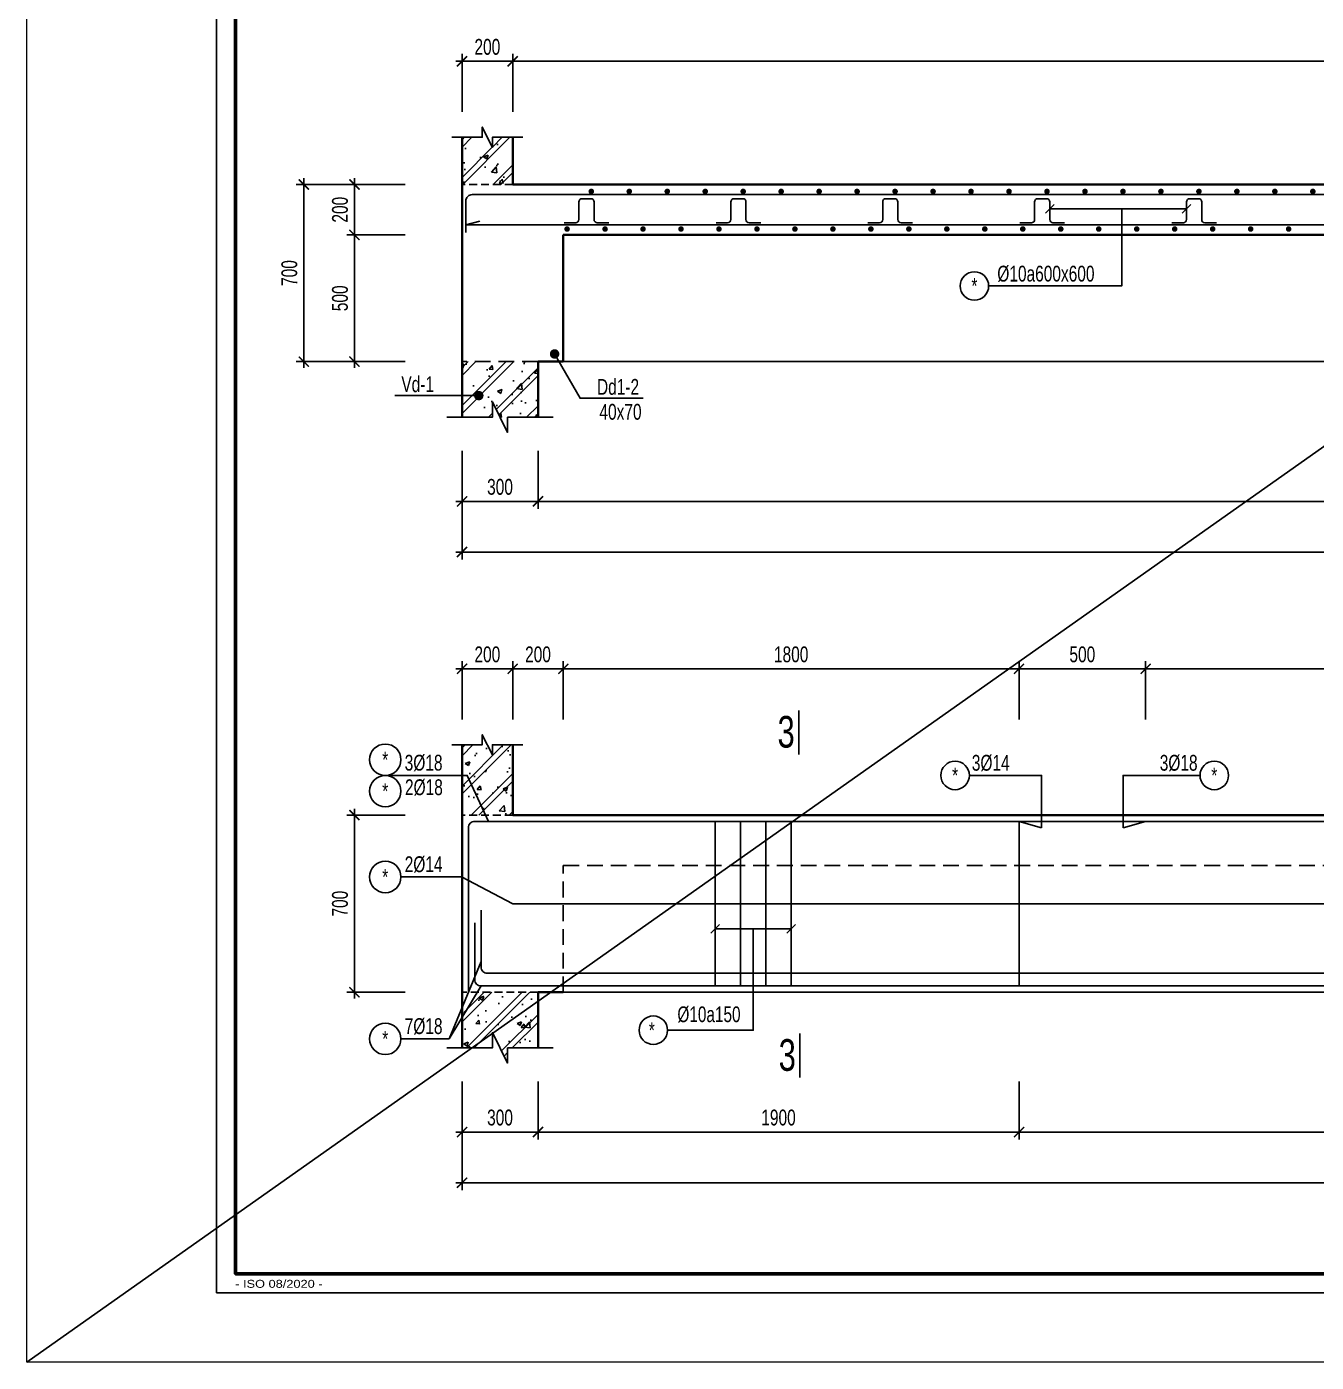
# Model space of a CAD drawing. Header units: millimetres. Extents: x 0 to 168200, y 0 to 59400.
# Drawn here: x 0 to 20374, y 0 to 21105 of the extents above; entities that cross this region are included whole.
import ezdxf
from ezdxf.enums import TextEntityAlignment as Align

# ---------------------------------------------------------------- set-up
doc = ezdxf.new("R2010")
doc.units = ezdxf.units.MM
doc.header["$LTSCALE"] = 500
doc.header["$MEASUREMENT"] = 0
doc.linetypes.add('HIDDEN', pattern=[0.375, 0.25, -0.125])
doc.layers.get('DEFPOINTS').update_dxf_attribs({"lineweight": 15})
for name, color, linetype in [('CDC -TEXT KHUNG', 7, 'Continuous'), ('CDC-KHUNGTEN', 9, 'Continuous'), ('CDC.02.DIM', 1, 'Continuous'), ('CDC.03.BORDER', 3, 'Continuous'), ('CDC.04.HIDDEN', 8, 'HIDDEN'), ('CDC.05.STEEL', 4, 'Continuous'), ('CDC.06.TEXT', 2, 'Continuous'), ('CDC.10.HATCH', 251, 'Continuous'), ('CDC.11.NOTE', 8, 'Continuous'), ('CDC.14.STEELNUM', 9, 'Continuous'), ('STEEL_NODE', 6, 'Continuous')]:
    doc.layers.add(name, color=color, linetype=linetype)
doc.layers.add('KCS_Plotter', color=11, linetype='Continuous', plot=False)
doc.styles.add('KCS_SMTEXT', font='arial.ttf', dxfattribs={"width": 0.7})
doc.styles.add('KT CDC', font='arial.ttf', dxfattribs={"width": 0.85})
doc.dimstyles.new('KCS_DIM100 SC4', dxfattribs={"dimscale": 100, "dimtxt": 2.5, "dimasz": 1.6, "dimexe": 1.2, "dimexo": 0, "dimgap": 1, "dimtad": 1, "dimdec": 0, "dimlfac": 0.25, "dimzin": 0, "dimdsep": 46, "dimtxsty": 'KCS_SMTEXT', "dimblk": 'ARCHTICK', "dimcen": 0, "dimdle": 1, "dimclrd": 256, "dimclre": 256, "dimclrt": 2, "dimadec": 0, "dimazin": 0, "dimtfac": 1, "dimtdec": 0, "dimtix": 1, "dimtmove": 2, "dimatfit": 3, "dimfxl": 1, "dimtolj": 1, "dimtzin": 0, "dimarcsym": 0})
pattern_1 = [(50, (-437766.36, 538626.2), (717.2602, -62.75213), [75, -825]), (355, (-437766.36, 538626.2), (-138.7513, 752.1921), [60, -660]), (100.4514, (-437706.6, 538620.95), (578.5094, 689.43954), [63.7402, -701.1421]), (46.1842, (-437766.4, 538826.2), (1067.241, -165.519), [112.5, -1237.5]), (96.6356, (-437677.4, 538812.4), (934.6627, 974.1179), [95.6103, -1051.713]), (351.1842, (-437766.4, 538826.2), (934.662, 974.1186), [90, -990]), (21, (-437666.36, 538776.2), (596.90705, -402.6189), [75, -825]), (326, (-437666.36, 538776.2), (243.3153, 725.15005), [60, -660]), (71.4514, (-437616.6, 538742.6), (840.2226, 322.5305), [63.7402, -701.1421]), (37.5, (-437766.36, 538626.18), (12.15986, 332.89385), [0, -652, 0, -670, 0, -662.5]), (7.5, (-437766.36, 538626.2), (263.06954, 394.41171), [0, -382, 0, -637, 0, -252.5]), (327.5, (-437989.36, 538626.18), (533.82244, -22.55487), [0, -250, 0, -780, 0, -1035]), (317.5, (-438089.36, 538626.2), (583.18617, 100.10498), [0, -325, 0, -518, 0, -735]), (45, (-437766.36, 538626.2), (-300.52038, 300.52038), []), (45, (-437766.36, 538748.7), (-300.52038, 300.52038), [])]

# ---------------------------------------------------------------- blocks, each defined once
blk = doc.blocks.new('_ArchTick')
at = {"color": 0, "linetype": 'ByBlock', "const_width": 0.15}
blk.add_lwpolyline([(-0.5, -0.5), (0.5, 0.5)], dxfattribs=at)
blk = doc.blocks.new('*D95')
at = {"layer": 'CDC.02.DIM', "lineweight": -2, "transparency": 16777216}
for p, q in [((6878, 14404), (6878, 13484)), ((8078, 14404), (8078, 13484)), ((6778, 13604), (8178, 13604))]:
    blk.add_line(p, q, dxfattribs=at)
at = {"layer": 'DEFPOINTS', "color": 0, "transparency": 16777216}
for p in [(6878, 14404), (8078, 14404), (8078, 13604)]:
    blk.add_point(p, dxfattribs=at)
at = {"layer": 'CDC.02.DIM', "lineweight": -2, "transparency": 16777216, "xscale": 160, "yscale": 160, "zscale": 160, "rotation": 180}
blk.add_blockref('_ArchTick', (6878, 13604), dxfattribs=at)
at = {"layer": 'CDC.02.DIM', "lineweight": -2, "transparency": 16777216, "xscale": 160, "yscale": 160, "zscale": 160}
blk.add_blockref('_ArchTick', (8078, 13604), dxfattribs=at)
at = {"layer": 'CDC.02.DIM', "color": 2, "transparency": 16777216, "insert": (7478, 13832), "char_height": 250, "attachment_point": 5, "style": 'KCS_SMTEXT'}
blk.add_mtext('\\A1;300', dxfattribs=at)
blk = doc.blocks.new('*D96')
at = {"layer": 'CDC.02.DIM', "lineweight": -2, "transparency": 16777216}
for p, q in [((8078, 14404), (8078, 13484)), ((36078, 14404), (36078, 13484)), ((7978, 13604), (36178, 13604))]:
    blk.add_line(p, q, dxfattribs=at)
at = {"layer": 'DEFPOINTS', "color": 0, "transparency": 16777216}
for p in [(8078, 14404), (36078, 14404), (36078, 13604)]:
    blk.add_point(p, dxfattribs=at)
at = {"layer": 'CDC.02.DIM', "lineweight": -2, "transparency": 16777216, "xscale": 160, "yscale": 160, "zscale": 160, "rotation": 180}
blk.add_blockref('_ArchTick', (8078, 13604), dxfattribs=at)
at = {"layer": 'CDC.02.DIM', "lineweight": -2, "transparency": 16777216, "xscale": 160, "yscale": 160, "zscale": 160}
blk.add_blockref('_ArchTick', (36078, 13604), dxfattribs=at)
at = {"layer": 'CDC.02.DIM', "color": 2, "transparency": 16777216, "insert": (22078, 13832), "char_height": 250, "attachment_point": 5, "style": 'KCS_SMTEXT'}
blk.add_mtext('\\A1;7000', dxfattribs=at)
blk = doc.blocks.new('*D99')
at = {"layer": 'CDC.02.DIM', "lineweight": -2, "transparency": 16777216}
for p, q in [((6878, 14404), (6878, 12684)), ((40078, 14404), (40078, 12684)), ((6778, 12804), (40178, 12804))]:
    blk.add_line(p, q, dxfattribs=at)
at = {"layer": 'DEFPOINTS', "color": 0, "transparency": 16777216}
for p in [(6878, 14404), (40078, 14404), (40078, 12804)]:
    blk.add_point(p, dxfattribs=at)
at = {"layer": 'CDC.02.DIM', "lineweight": -2, "transparency": 16777216, "xscale": 160, "yscale": 160, "zscale": 160, "rotation": 180}
blk.add_blockref('_ArchTick', (6878, 12804), dxfattribs=at)
at = {"layer": 'CDC.02.DIM', "lineweight": -2, "transparency": 16777216, "xscale": 160, "yscale": 160, "zscale": 160}
blk.add_blockref('_ArchTick', (40078, 12804), dxfattribs=at)
at = {"layer": 'CDC.02.DIM', "color": 2, "transparency": 16777216, "insert": (23478, 13032), "char_height": 250, "attachment_point": 5, "style": 'KCS_SMTEXT'}
blk.add_mtext('\\A1;8300', dxfattribs=at)
blk = doc.blocks.new('*D100')
at = {"layer": 'CDC.02.DIM', "lineweight": -2, "transparency": 16777216}
for p, q in [((5978, 18612), (5058, 18612)), ((5178, 18712), (5178, 17714)), ((5978, 17814), (5058, 17814))]:
    blk.add_line(p, q, dxfattribs=at)
at = {"layer": 'DEFPOINTS', "color": 0, "transparency": 16777216}
for p in [(5978, 18612), (5178, 17814), (5978, 17814)]:
    blk.add_point(p, dxfattribs=at)
at = {"layer": 'CDC.02.DIM', "lineweight": -2, "transparency": 16777216, "xscale": 160, "yscale": 160, "zscale": 160}
for p, rotation in [((5178, 18612), 90), ((5178, 17814), 270)]:
    blk.add_blockref('_ArchTick', p, dxfattribs=dict(at, rotation=rotation))
at = {"layer": 'CDC.02.DIM', "color": 2, "transparency": 16777216, "insert": (4950, 18213), "char_height": 250, "attachment_point": 5, "rotation": 90, "style": 'KCS_SMTEXT'}
blk.add_mtext('\\A1;200', dxfattribs=at)
blk = doc.blocks.new('*D101')
at = {"layer": 'CDC.02.DIM', "lineweight": -2, "transparency": 16777216}
for p, q in [((5178, 8747), (5178, 5747)), ((5978, 8647), (5058, 8647)), ((5978, 5847), (5058, 5847))]:
    blk.add_line(p, q, dxfattribs=at)
at = {"layer": 'DEFPOINTS', "color": 0, "transparency": 16777216}
for p in [(5978, 8647), (5178, 5847), (5978, 5847)]:
    blk.add_point(p, dxfattribs=at)
at = {"layer": 'CDC.02.DIM', "lineweight": -2, "transparency": 16777216, "xscale": 160, "yscale": 160, "zscale": 160}
for p, rotation in [((5178, 8647), 90), ((5178, 5847), 270)]:
    blk.add_blockref('_ArchTick', p, dxfattribs=dict(at, rotation=rotation))
at = {"layer": 'CDC.02.DIM', "color": 2, "transparency": 16777216, "insert": (4950, 7247), "char_height": 250, "attachment_point": 5, "rotation": 90, "style": 'KCS_SMTEXT'}
blk.add_mtext('\\A1;700', dxfattribs=at)
blk = doc.blocks.new('*D102')
at = {"layer": 'CDC.02.DIM', "lineweight": -2, "transparency": 16777216}
for p, q in [((6878, 4438), (6878, 3518)), ((8078, 4438), (8078, 3518)), ((6778, 3638), (8178, 3638))]:
    blk.add_line(p, q, dxfattribs=at)
at = {"layer": 'DEFPOINTS', "color": 0, "transparency": 16777216}
for p in [(6878, 4438), (8078, 4438), (8078, 3638)]:
    blk.add_point(p, dxfattribs=at)
at = {"layer": 'CDC.02.DIM', "lineweight": -2, "transparency": 16777216, "xscale": 160, "yscale": 160, "zscale": 160, "rotation": 180}
blk.add_blockref('_ArchTick', (6878, 3638), dxfattribs=at)
at = {"layer": 'CDC.02.DIM', "lineweight": -2, "transparency": 16777216, "xscale": 160, "yscale": 160, "zscale": 160}
blk.add_blockref('_ArchTick', (8078, 3638), dxfattribs=at)
at = {"layer": 'CDC.02.DIM', "color": 2, "transparency": 16777216, "insert": (7478, 3866), "char_height": 250, "attachment_point": 5, "style": 'KCS_SMTEXT'}
blk.add_mtext('\\A1;300', dxfattribs=at)
blk = doc.blocks.new('*D103')
at = {"layer": 'CDC.02.DIM', "lineweight": -2, "transparency": 16777216}
for p, q in [((8078, 4438), (8078, 3518)), ((15678, 4438), (15678, 3518)), ((7978, 3638), (15778, 3638))]:
    blk.add_line(p, q, dxfattribs=at)
at = {"layer": 'DEFPOINTS', "color": 0, "transparency": 16777216}
for p in [(8078, 4438), (15678, 4438), (15678, 3638)]:
    blk.add_point(p, dxfattribs=at)
at = {"layer": 'CDC.02.DIM', "lineweight": -2, "transparency": 16777216, "xscale": 160, "yscale": 160, "zscale": 160, "rotation": 180}
blk.add_blockref('_ArchTick', (8078, 3638), dxfattribs=at)
at = {"layer": 'CDC.02.DIM', "lineweight": -2, "transparency": 16777216, "xscale": 160, "yscale": 160, "zscale": 160}
blk.add_blockref('_ArchTick', (15678, 3638), dxfattribs=at)
at = {"layer": 'CDC.02.DIM', "color": 2, "transparency": 16777216, "insert": (11878, 3866), "char_height": 250, "attachment_point": 5, "style": 'KCS_SMTEXT'}
blk.add_mtext('\\A1;1900', dxfattribs=at)
blk = doc.blocks.new('*D105')
at = {"layer": 'CDC.02.DIM', "lineweight": -2, "transparency": 16777216}
for p, q in [((6878, 4438), (6878, 2718)), ((40078, 4438), (40078, 2718)), ((6778, 2838), (40178, 2838))]:
    blk.add_line(p, q, dxfattribs=at)
at = {"layer": 'DEFPOINTS', "color": 0, "transparency": 16777216}
for p in [(6878, 4438), (40078, 4438), (40078, 2838)]:
    blk.add_point(p, dxfattribs=at)
at = {"layer": 'CDC.02.DIM', "lineweight": -2, "transparency": 16777216, "xscale": 160, "yscale": 160, "zscale": 160, "rotation": 180}
blk.add_blockref('_ArchTick', (6878, 2838), dxfattribs=at)
at = {"layer": 'CDC.02.DIM', "lineweight": -2, "transparency": 16777216, "xscale": 160, "yscale": 160, "zscale": 160}
blk.add_blockref('_ArchTick', (40078, 2838), dxfattribs=at)
at = {"layer": 'CDC.02.DIM', "color": 2, "transparency": 16777216, "insert": (23478, 3066), "char_height": 250, "attachment_point": 5, "style": 'KCS_SMTEXT'}
blk.add_mtext('\\A1;8300', dxfattribs=at)
blk = doc.blocks.new('*D106')
at = {"layer": 'CDC.02.DIM', "lineweight": -2, "transparency": 16777216}
for p, q in [((6778, 20558), (7778, 20558)), ((6878, 19758), (6878, 20678)), ((7678, 19758), (7678, 20678))]:
    blk.add_line(p, q, dxfattribs=at)
at = {"layer": 'DEFPOINTS', "color": 0, "transparency": 16777216}
for p in [(7678, 20558), (6878, 19758), (7678, 19758)]:
    blk.add_point(p, dxfattribs=at)
at = {"layer": 'CDC.02.DIM', "lineweight": -2, "transparency": 16777216, "xscale": 160, "yscale": 160, "zscale": 160, "rotation": 180}
blk.add_blockref('_ArchTick', (6878, 20558), dxfattribs=at)
at = {"layer": 'CDC.02.DIM', "lineweight": -2, "transparency": 16777216, "xscale": 160, "yscale": 160, "zscale": 160}
blk.add_blockref('_ArchTick', (7678, 20558), dxfattribs=at)
at = {"layer": 'CDC.02.DIM', "color": 2, "transparency": 16777216, "insert": (7278, 20785), "char_height": 250, "attachment_point": 5, "style": 'KCS_SMTEXT'}
blk.add_mtext('\\A1;200', dxfattribs=at)
blk = doc.blocks.new('*D107')
at = {"layer": 'CDC.02.DIM', "lineweight": -2, "transparency": 16777216}
for p, q in [((7578, 20558), (37778, 20558)), ((7678, 19758), (7678, 20678)), ((37678, 19758), (37678, 20678))]:
    blk.add_line(p, q, dxfattribs=at)
at = {"layer": 'DEFPOINTS', "color": 0, "transparency": 16777216}
for p in [(37678, 20558), (7678, 19758), (37678, 19758)]:
    blk.add_point(p, dxfattribs=at)
at = {"layer": 'CDC.02.DIM', "lineweight": -2, "transparency": 16777216, "xscale": 160, "yscale": 160, "zscale": 160, "rotation": 180}
blk.add_blockref('_ArchTick', (7678, 20558), dxfattribs=at)
at = {"layer": 'CDC.02.DIM', "lineweight": -2, "transparency": 16777216, "xscale": 160, "yscale": 160, "zscale": 160}
blk.add_blockref('_ArchTick', (37678, 20558), dxfattribs=at)
at = {"layer": 'CDC.02.DIM', "color": 2, "transparency": 16777216, "insert": (22678, 20785), "char_height": 250, "attachment_point": 5, "style": 'KCS_SMTEXT'}
blk.add_mtext('\\A1;7500', dxfattribs=at)
blk = doc.blocks.new('*D108')
at = {"layer": 'CDC.02.DIM', "lineweight": -2, "transparency": 16777216}
for p, q in [((8478, 10158), (8478, 11078)), ((15678, 10158), (15678, 11078)), ((8378, 10958), (15778, 10958))]:
    blk.add_line(p, q, dxfattribs=at)
at = {"layer": 'DEFPOINTS', "color": 0, "transparency": 16777216}
for p in [(15678, 10958), (8478, 10158), (15678, 10158)]:
    blk.add_point(p, dxfattribs=at)
at = {"layer": 'CDC.02.DIM', "lineweight": -2, "transparency": 16777216, "xscale": 160, "yscale": 160, "zscale": 160, "rotation": 180}
blk.add_blockref('_ArchTick', (8478, 10958), dxfattribs=at)
at = {"layer": 'CDC.02.DIM', "lineweight": -2, "transparency": 16777216, "xscale": 160, "yscale": 160, "zscale": 160}
blk.add_blockref('_ArchTick', (15678, 10958), dxfattribs=at)
at = {"layer": 'CDC.02.DIM', "color": 2, "transparency": 16777216, "insert": (12078, 11185), "char_height": 250, "attachment_point": 5, "style": 'KCS_SMTEXT'}
blk.add_mtext('\\A1;1800', dxfattribs=at)
blk = doc.blocks.new('*D109')
at = {"layer": 'CDC.02.DIM', "lineweight": -2, "transparency": 16777216}
for p, q in [((15678, 10158), (15678, 11078)), ((17678, 10158), (17678, 11078)), ((15578, 10958), (17778, 10958))]:
    blk.add_line(p, q, dxfattribs=at)
at = {"layer": 'DEFPOINTS', "color": 0, "transparency": 16777216}
for p in [(17678, 10958), (15678, 10158), (17678, 10158)]:
    blk.add_point(p, dxfattribs=at)
at = {"layer": 'CDC.02.DIM', "lineweight": -2, "transparency": 16777216, "xscale": 160, "yscale": 160, "zscale": 160, "rotation": 180}
blk.add_blockref('_ArchTick', (15678, 10958), dxfattribs=at)
at = {"layer": 'CDC.02.DIM', "lineweight": -2, "transparency": 16777216, "xscale": 160, "yscale": 160, "zscale": 160}
blk.add_blockref('_ArchTick', (17678, 10958), dxfattribs=at)
at = {"layer": 'CDC.02.DIM', "color": 2, "transparency": 16777216, "insert": (16678, 11185), "char_height": 250, "attachment_point": 5, "style": 'KCS_SMTEXT'}
blk.add_mtext('\\A1;500', dxfattribs=at)
blk = doc.blocks.new('*D110')
at = {"layer": 'CDC.02.DIM', "lineweight": -2, "transparency": 16777216}
for p, q in [((17678, 10158), (17678, 11078)), ((27678, 10158), (27678, 11078)), ((17578, 10958), (27778, 10958))]:
    blk.add_line(p, q, dxfattribs=at)
at = {"layer": 'DEFPOINTS', "color": 0, "transparency": 16777216}
for p in [(27678, 10958), (17678, 10158), (27678, 10158)]:
    blk.add_point(p, dxfattribs=at)
at = {"layer": 'CDC.02.DIM', "lineweight": -2, "transparency": 16777216, "xscale": 160, "yscale": 160, "zscale": 160, "rotation": 180}
blk.add_blockref('_ArchTick', (17678, 10958), dxfattribs=at)
at = {"layer": 'CDC.02.DIM', "lineweight": -2, "transparency": 16777216, "xscale": 160, "yscale": 160, "zscale": 160}
blk.add_blockref('_ArchTick', (27678, 10958), dxfattribs=at)
at = {"layer": 'CDC.02.DIM', "color": 2, "transparency": 16777216, "insert": (22678, 11185), "char_height": 250, "attachment_point": 5, "style": 'KCS_SMTEXT'}
blk.add_mtext('\\A1;2500', dxfattribs=at)
blk = doc.blocks.new('*D113')
at = {"layer": 'CDC.02.DIM', "lineweight": -2, "transparency": 16777216}
for p, q in [((15678, 4438), (15678, 3518)), ((30078, 4438), (30078, 3518)), ((15578, 3638), (30178, 3638))]:
    blk.add_line(p, q, dxfattribs=at)
at = {"layer": 'DEFPOINTS', "color": 0, "transparency": 16777216}
for p in [(15678, 4438), (30078, 4438), (30078, 3638)]:
    blk.add_point(p, dxfattribs=at)
at = {"layer": 'CDC.02.DIM', "lineweight": -2, "transparency": 16777216, "xscale": 160, "yscale": 160, "zscale": 160, "rotation": 180}
blk.add_blockref('_ArchTick', (15678, 3638), dxfattribs=at)
at = {"layer": 'CDC.02.DIM', "lineweight": -2, "transparency": 16777216, "xscale": 160, "yscale": 160, "zscale": 160}
blk.add_blockref('_ArchTick', (30078, 3638), dxfattribs=at)
at = {"layer": 'CDC.02.DIM', "color": 2, "transparency": 16777216, "insert": (22878, 3866), "char_height": 250, "attachment_point": 5, "style": 'KCS_SMTEXT'}
blk.add_mtext('\\A1;3600', dxfattribs=at)
blk = doc.blocks.new('*D117')
at = {"layer": 'CDC.02.DIM', "lineweight": -2, "transparency": 16777216}
for p, q in [((6878, 10158), (6878, 11078)), ((7678, 10158), (7678, 11078)), ((6778, 10958), (7778, 10958))]:
    blk.add_line(p, q, dxfattribs=at)
at = {"layer": 'DEFPOINTS', "color": 0, "transparency": 16777216}
for p in [(7678, 10958), (6878, 10158), (7678, 10158)]:
    blk.add_point(p, dxfattribs=at)
at = {"layer": 'CDC.02.DIM', "lineweight": -2, "transparency": 16777216, "xscale": 160, "yscale": 160, "zscale": 160, "rotation": 180}
blk.add_blockref('_ArchTick', (6878, 10958), dxfattribs=at)
at = {"layer": 'CDC.02.DIM', "lineweight": -2, "transparency": 16777216, "xscale": 160, "yscale": 160, "zscale": 160}
blk.add_blockref('_ArchTick', (7678, 10958), dxfattribs=at)
at = {"layer": 'CDC.02.DIM', "color": 2, "transparency": 16777216, "insert": (7278, 11185), "char_height": 250, "attachment_point": 5, "style": 'KCS_SMTEXT'}
blk.add_mtext('\\A1;200', dxfattribs=at)
blk = doc.blocks.new('*D118')
at = {"layer": 'CDC.02.DIM', "lineweight": -2, "transparency": 16777216}
for p, q in [((7678, 10158), (7678, 11078)), ((8478, 10158), (8478, 11078)), ((7578, 10958), (8578, 10958))]:
    blk.add_line(p, q, dxfattribs=at)
at = {"layer": 'DEFPOINTS', "color": 0, "transparency": 16777216}
for p in [(8478, 10958), (7678, 10158), (8478, 10158)]:
    blk.add_point(p, dxfattribs=at)
at = {"layer": 'CDC.02.DIM', "lineweight": -2, "transparency": 16777216, "xscale": 160, "yscale": 160, "zscale": 160, "rotation": 180}
blk.add_blockref('_ArchTick', (7678, 10958), dxfattribs=at)
at = {"layer": 'CDC.02.DIM', "lineweight": -2, "transparency": 16777216, "xscale": 160, "yscale": 160, "zscale": 160}
blk.add_blockref('_ArchTick', (8478, 10958), dxfattribs=at)
at = {"layer": 'CDC.02.DIM', "color": 2, "transparency": 16777216, "insert": (8078, 11185), "char_height": 250, "attachment_point": 5, "style": 'KCS_SMTEXT'}
blk.add_mtext('\\A1;200', dxfattribs=at)
blk = doc.blocks.new('*D119')
at = {"layer": 'CDC.02.DIM', "lineweight": -2, "transparency": 16777216}
for p, q in [((5978, 17814), (5058, 17814)), ((5178, 15712), (5178, 17914)), ((5978, 15812), (5058, 15812))]:
    blk.add_line(p, q, dxfattribs=at)
at = {"layer": 'DEFPOINTS', "color": 0, "transparency": 16777216}
for p in [(5178, 17814), (5978, 17814), (5978, 15812)]:
    blk.add_point(p, dxfattribs=at)
at = {"layer": 'CDC.02.DIM', "lineweight": -2, "transparency": 16777216, "xscale": 160, "yscale": 160, "zscale": 160}
for p, rotation in [((5178, 17814), 90), ((5178, 15812), 270)]:
    blk.add_blockref('_ArchTick', p, dxfattribs=dict(at, rotation=rotation))
at = {"layer": 'CDC.02.DIM', "color": 2, "transparency": 16777216, "insert": (4950, 16813), "char_height": 250, "attachment_point": 5, "rotation": 90, "style": 'KCS_SMTEXT'}
blk.add_mtext('\\A1;500', dxfattribs=at)
blk = doc.blocks.new('*D120')
at = {"layer": 'CDC.02.DIM', "lineweight": -2, "transparency": 16777216}
for p, q in [((5978, 18612), (4258, 18612)), ((4378, 15712), (4378, 18712)), ((5178, 15812), (4258, 15812))]:
    blk.add_line(p, q, dxfattribs=at)
at = {"layer": 'DEFPOINTS', "color": 0, "transparency": 16777216}
for p in [(4378, 18612), (5978, 18612), (5178, 15812)]:
    blk.add_point(p, dxfattribs=at)
at = {"layer": 'CDC.02.DIM', "lineweight": -2, "transparency": 16777216, "xscale": 160, "yscale": 160, "zscale": 160}
for p, rotation in [((4378, 18612), 90), ((4378, 15812), 270)]:
    blk.add_blockref('_ArchTick', p, dxfattribs=dict(at, rotation=rotation))
at = {"layer": 'CDC.02.DIM', "color": 2, "transparency": 16777216, "insert": (4150, 17212), "char_height": 250, "attachment_point": 5, "rotation": 90, "style": 'KCS_SMTEXT'}
blk.add_mtext('\\A1;700', dxfattribs=at)
blk = doc.blocks.new('Khung tên chuẩn')
at = {"layer": 'CDC-KHUNGTEN', "color": 8}
blk.add_lwpolyline([(75096, 1100), (83000, 1100), (83000, 58300), (3000, 58300), (3000, 1100), (75096, 1100)], dxfattribs=at)
at = {"layer": 'CDC-KHUNGTEN', "color": 255, "lineweight": 60}
blk.add_lwpolyline([(74900, 1400), (74900, 58000), (3300, 58000), (3300, 1400), (74900, 1400)], close=True, dxfattribs=at)
at = {"layer": 'DEFPOINTS', "color": 1, "ltscale": 0.2}
blk.add_lwpolyline([(0, 0), (0, 59400), (84100, 59400), (84100, 0), (0, 0)], close=True, dxfattribs=at)
at = {"layer": 'CDC -TEXT KHUNG', "color": 6, "style": 'KT CDC', "width": 1.15}
blk.add_text('- ISO 08/2020 -', height=125.69, dxfattribs=at).set_placement((3294, 1177))

msp = doc.modelspace()

# ---------------------------------------------------------------- hatches: boundary and pattern name
at = {"layer": 'CDC.10.HATCH'}
h = msp.add_hatch(dxfattribs=at)
h.set_pattern_fill('BETONG', color=256, scale=100, style=0, pattern_type=2)
h.set_pattern_definition(pattern_1)
h.paths.add_polyline_path([(8078.1, 15812.5), (6878.1, 15812.5), (6878.1, 15275.7), (7105, 15275.7, -1), (7180, 15275.7, -1), (7105, 15275.7), (6878.1, 15275.7), (6878.1, 14934.7), (7358.1, 14934.7), (7358.1, 15174.7), (7598.1, 14694.7), (7598.1, 14934.7), (8078.1, 14934.7)])
h.paths.add_polyline_path([(7678.1, 19357.6), (7358.1, 19357.6), (7358.1, 19197.6), (7198.1, 19517.6), (7198.1, 19357.6), (6878.1, 19357.6), (6878.1, 18612.5), (7678.1, 18612.5)])
h = msp.add_hatch(dxfattribs=at)
h.set_pattern_fill('BETONG', color=256, scale=100, style=0, pattern_type=2)
h.set_pattern_definition(pattern_1)
h.paths.add_polyline_path([(7678.1, 9757.5), (7358.1, 9757.5), (7358.1, 9597.5), (7198.1, 9917.5), (7198.1, 9757.5), (6878.1, 9757.5), (6878.1, 9273.4), (6960.4, 9273.4), (7216, 8646.7), (7678.1, 8646.7)])
h.paths.add_polyline_path([(6960.4, 9273.4), (6878.1, 9273.4), (6878.1, 8646.7), (7216, 8646.7)], flags=16)
h.paths.add_polyline_path([(8078.1, 5846.7), (7082.6, 5846.7), (6878.1, 5478.4), (6878.1, 4968.9), (7358.1, 4968.9), (7358.1, 5208.9), (7598.1, 4728.9), (7598.1, 4968.9), (8078.1, 4968.9)])

# ---------------------------------------------------------------- linework, layer by layer
at = {"layer": 'CDC.03.BORDER', "lineweight": 35}
for p, q in [((6878.1, 19357.6), (6878.1, 14934.7)), ((7678.1, 19357.6), (7678.1, 18612.5)), ((37678.1, 18612.5), (7678.1, 18612.5)), ((8478.1, 15812.5), (8478.1, 17814.5)), ((8478.1, 17814.5), (36078.1, 17814.5)), ((8078.1, 14934.7), (8078.1, 15812.5)), ((8078.1, 15812.5), (8478.1, 15812.5)), ((6878.1, 9757.5), (6878.1, 4968.9)), ((7678.1, 9757.5), (7678.1, 8646.7)), ((37678.1, 8646.7), (7678.1, 8646.7)), ((8078.1, 4968.9), (8078.1, 5846.7)), ((8078.1, 5846.7), (8478.1, 5846.7))]:
    msp.add_line(p, q, dxfattribs=at)
at = {"layer": 'CDC.03.BORDER'}
for p, q in [((8478.1, 15812.5), (36078.1, 15812.5)), ((8478.1, 5846.7), (36078.1, 5846.7))]:
    msp.add_line(p, q, dxfattribs=at)
at = {"layer": 'CDC.04.HIDDEN'}
for p, q in [((7678.1, 18612.5), (6878.1, 18612.5)), ((7678.1, 8646.7), (6878.1, 8646.7)), ((8078.1, 5846.7), (6878.1, 5846.7))]:
    msp.add_line(p, q, dxfattribs=at)
at = {"layer": 'CDC.04.HIDDEN', "ltscale": 2}
for p, q in [((8078.1, 15812.5), (6878.1, 15812.5)), ((8478.1, 5846.7), (8478.1, 7848.7)), ((8478.1, 7848.7), (36078.1, 7848.7))]:
    msp.add_line(p, q, dxfattribs=at)
at = {"layer": 'CDC.05.STEEL'}
for p, q in [((6938.1, 17974.5), (7160.3, 18034.2)), ((6938.1, 17974.5), (37618.1, 17974.5)), ((10878.1, 5946.7), (10878.1, 8546.7)), ((11278.1, 5946.7), (11278.1, 8546.7)), ((11678.1, 5946.7), (11678.1, 8546.7)), ((12078.1, 5946.7), (12078.1, 8546.7)), ((15678.1, 5946.7), (15678.1, 8546.7)), ((15678.1, 8546.7), (16033.9, 8446.1)), ((17678.1, 8546.7), (17322.4, 8446.1)), ((7678.1, 7246.7), (37578.1, 7246.7))]:
    msp.add_line(p, q, dxfattribs=at)
for points in [[(6938.1, 17854.5), (6938.1, 18352.5, -0.4142139), (7038.1, 18452.5), (37518.1, 18452.5, -0.4142132), (37618.1, 18352.5), (37618.1, 17854.5)], [(8491.4, 18007.1), (8674.1, 18007.1, 0.4142136), (8724.1, 18057.1), (8724.1, 18336.7, -0.4142136), (8774.1, 18386.7), (8914.1, 18386.7, -0.4142136), (8964.1, 18336.7), (8964.1, 18057.1, 0.4142136), (9014.1, 18007.1), (9196.8, 18007.1)], [(10891.4, 18007.1), (11074.1, 18007.1, 0.4142136), (11124.1, 18057.1), (11124.1, 18336.7, -0.4142136), (11174.1, 18386.7), (11314.1, 18386.7, -0.4142136), (11364.1, 18336.7), (11364.1, 18057.1, 0.4142136), (11414.1, 18007.1), (11596.8, 18007.1)], [(13291.4, 18007.1), (13474.1, 18007.1, 0.4142136), (13524.1, 18057.1), (13524.1, 18336.7, -0.4142136), (13574.1, 18386.7), (13714.1, 18386.7, -0.4142136), (13764.1, 18336.7), (13764.1, 18057.1, 0.4142136), (13814.1, 18007.1), (13996.8, 18007.1)], [(15691.4, 18007.1), (15874.1, 18007.1, 0.4142136), (15924.1, 18057.1), (15924.1, 18336.7, -0.4142136), (15974.1, 18386.7), (16114.1, 18386.7, -0.4142136), (16164.1, 18336.7), (16164.1, 18057.1, 0.4142136), (16214.1, 18007.1), (16396.8, 18007.1)], [(18091.4, 18007.1), (18274.1, 18007.1, 0.4142136), (18324.1, 18057.1), (18324.1, 18336.7, -0.4142136), (18374.1, 18386.7), (18514.1, 18386.7, -0.4142136), (18564.1, 18336.7), (18564.1, 18057.1, 0.4142136), (18614.1, 18007.1), (18796.8, 18007.1)], [(6978.1, 5846.7), (6978.1, 8446.7, -0.4142139), (7078.1, 8546.7), (37478.1, 8546.7, -0.4142132), (37578.1, 8446.7), (37578.1, 5946.7)], [(7178.1, 7146.7), (7178.1, 6246.7, 0.4142139), (7278.1, 6146.7), (37278.1, 6146.7, 0.4142132), (37378.1, 6246.7), (37378.1, 7146.7)], [(7078.1, 6946.7), (7078.1, 6046.7, 0.4142139), (7178.1, 5946.7), (37378.1, 5946.7, 0.4142132), (37478.1, 6046.7), (37478.1, 6946.7)]]:
    msp.add_lwpolyline(points, format="xyb", dxfattribs=at)
at = {"layer": 'CDC.06.TEXT', "color": 4}
for p, q in [((12198.3, 9606.4), (12198.3, 10301.4)), ((12216.1, 4499), (12216.1, 5194))]:
    msp.add_line(p, q, dxfattribs=at)
at = {"layer": 'CDC.11.NOTE'}
for points in [[(7838.1, 19357.6), (7358.1, 19357.6), (7358.1, 19197.6), (7198.1, 19517.6), (7198.1, 19357.6), (6718.1, 19357.6)], [(15198, 17007.7), (17300.5, 17007.7), (17300.5, 18226.7)], [(9737.2, 15233.8), (8744.1, 15233.8), (8340, 15933.8)], [(5818.6, 15275.7), (6412.1, 15275.7), (7142.5, 15275.7)], [(6638.1, 14934.7), (7358.1, 14934.7), (7358.1, 15174.7), (7598.1, 14694.7), (7598.1, 14934.7), (8318.1, 14934.7)], [(6718.1, 9757.5), (7198.1, 9757.5), (7198.1, 9917.5), (7358.1, 9597.5), (7358.1, 9757.5), (7838.1, 9757.5)], [(7296.8, 8546.7), (6960.4, 9273.4), (5664.6, 9273.4)], [(14893, 9273.4), (16033.9, 9273.4), (16033.9, 8446.1)], [(18537.6, 9273.4), (17322.4, 9273.4), (17322.4, 8446.1)], [(7678.1, 7246.7), (6868.9, 7668.8), (5912.6, 7668.8)], [(10878.1, 6849.2), (12078.1, 6849.2)], [(7178.1, 6332), (6673.9, 5110.5), (5912.6, 5110.5)], [(7178.1, 5946.7), (6673.9, 5110.5), (5912.6, 5110.5)], [(6638.1, 4968.9), (7358.1, 4968.9), (7358.1, 5208.9), (7598.1, 4728.9), (7598.1, 4968.9), (8318.1, 4968.9)]]:
    msp.add_lwpolyline(points, dxfattribs=at)
at = {"layer": 'CDC.11.NOTE', "color": 3}
for points in [[(16231.9, 18294.5), (16096.1, 18158.8)], [(18391.9, 18294.5), (18256.1, 18158.8)], [(10946, 6917.1), (10810.3, 6781.3)], [(12146, 6917.1), (12010.3, 6781.3)]]:
    msp.add_lwpolyline(points, dxfattribs=at)
at = {"layer": 'CDC.11.NOTE', "linetype": 'ByBlock'}
for points in [[(16164, 18226.7), (18324, 18226.7)], [(10124.5, 5247.6), (11478.1, 5247.6), (11478.1, 6849.2)]]:
    msp.add_lwpolyline(points, dxfattribs=at)
at = {"layer": 'CDC.11.NOTE', "const_width": 75}
for points in [[(8377.5, 15933.8, -1), (8302.5, 15933.8, -1)], [(7180, 15275.7, -1), (7105, 15275.7, -1)]]:
    msp.add_lwpolyline(points, format="xyb", close=True, dxfattribs=at)
at = {"layer": 'CDC.14.STEELNUM'}
for centre, radius in [((14973, 17007.7), 225), ((5664.6, 9521.4), 248), ((14668, 9273.4), 225), ((18762.6, 9273.4), 225), ((5664.6, 9025.4), 248), ((5664.6, 7668.8), 248), ((5664.6, 5110.5), 248), ((9899.5, 5247.6), 225)]:
    msp.add_circle(centre, radius, dxfattribs=at)
at = {"layer": 'KCS_Plotter'}
msp.add_line((0, 0), (84100, 59400), dxfattribs=at)
at = {"layer": 'STEEL_NODE', "const_width": 44}
for points in [[(8932.9, 18484.5, 1), (8906.5, 18519.7, 1)], [(9532.9, 18484.5, 1), (9506.5, 18519.7, 1)], [(10132.9, 18484.5, 1), (10106.5, 18519.7, 1)], [(10732.9, 18484.5, 1), (10706.5, 18519.7, 1)], [(11332.9, 18484.5, 1), (11306.5, 18519.7, 1)], [(11932.9, 18484.5, 1), (11906.5, 18519.7, 1)], [(12532.9, 18484.5, 1), (12506.5, 18519.7, 1)], [(13132.9, 18484.5, 1), (13106.5, 18519.7, 1)], [(13732.9, 18484.5, 1), (13706.5, 18519.7, 1)], [(14332.9, 18484.5, 1), (14306.5, 18519.7, 1)], [(14932.9, 18484.5, 1), (14906.5, 18519.7, 1)], [(15532.9, 18484.5, 1), (15506.5, 18519.7, 1)], [(16132.9, 18484.5, 1), (16106.5, 18519.7, 1)], [(16732.9, 18484.5, 1), (16706.5, 18519.7, 1)], [(17332.9, 18484.5, 1), (17306.5, 18519.7, 1)], [(17932.9, 18484.5, 1), (17906.5, 18519.7, 1)], [(18532.9, 18484.5, 1), (18506.5, 18519.7, 1)], [(19132.9, 18484.5, 1), (19106.5, 18519.7, 1)], [(19732.9, 18484.5, 1), (19706.5, 18519.7, 1)], [(20332.9, 18484.5, 1), (20306.5, 18519.7, 1)], [(8550.6, 17890.1, 1), (8524.2, 17925.3, 1)], [(9150.6, 17890.1, 1), (9124.2, 17925.3, 1)], [(9750.6, 17890.1, 1), (9724.2, 17925.3, 1)], [(10350.6, 17890.1, 1), (10324.2, 17925.3, 1)], [(10950.6, 17890.1, 1), (10924.2, 17925.3, 1)], [(11550.6, 17890.1, 1), (11524.2, 17925.3, 1)], [(12150.6, 17890.1, 1), (12124.2, 17925.3, 1)], [(12750.6, 17890.1, 1), (12724.2, 17925.3, 1)], [(13350.6, 17890.1, 1), (13324.2, 17925.3, 1)], [(13950.6, 17890.1, 1), (13924.2, 17925.3, 1)], [(14550.6, 17890.1, 1), (14524.2, 17925.3, 1)], [(15150.6, 17890.1, 1), (15124.2, 17925.3, 1)], [(15750.6, 17890.1, 1), (15724.2, 17925.3, 1)], [(16350.6, 17890.1, 1), (16324.2, 17925.3, 1)], [(16950.6, 17890.1, 1), (16924.2, 17925.3, 1)], [(17550.6, 17890.1, 1), (17524.2, 17925.3, 1)], [(18150.6, 17890.1, 1), (18124.2, 17925.3, 1)], [(18750.6, 17890.1, 1), (18724.2, 17925.3, 1)], [(19350.6, 17890.1, 1), (19324.2, 17925.3, 1)], [(19950.6, 17890.1, 1), (19924.2, 17925.3, 1)]]:
    msp.add_lwpolyline(points, format="xyb", close=True, dxfattribs=at)

# ---------------------------------------------------------------- block references
msp.add_blockref('Khung tên chuẩn', (0, 0))

# ---------------------------------------------------------------- texts
at = {"layer": 'CDC.06.TEXT', "color": 2, "linetype": 'ByBlock', "style": 'KCS_SMTEXT', "width": 0.7}
for s, p in [('%%C10a600x600', (16102.4, 17203.3)), ('3%%C18', (6270.6, 9475.4)), ('3%%C14', (15230.8, 9473.7)), ('3%%C18', (18199.9, 9473.7)), ('2%%C18', (6275.4, 9087.4)), ('2%%C14', (6270.6, 7870.8)), ('7%%C18', (6270.6, 5312.5))]:
    msp.add_text(s, height=250, dxfattribs=at).set_placement(p, align=Align.MIDDLE)
at = {"layer": 'CDC.06.TEXT', "linetype": 'ByBlock', "style": 'KCS_SMTEXT', "width": 0.7}
for s, height, p in [('Vd-1', 249.97, (6177.1, 15460.9)), ('Dd1-2', 249.97, (9342.7, 15418.9)), ('40x70', 249.97, (9381.3, 15019.7)), ('%%C10a150', 248, (10779.4, 5499.6))]:
    msp.add_text(s, height=height, dxfattribs=at).set_placement(p, align=Align.MIDDLE)
at = {"layer": 'CDC.06.TEXT', "color": 4, "style": 'KCS_SMTEXT', "width": 0.7}
for p in [(11998.1, 9963.4), (12015.9, 4856)]:
    msp.add_text('3', height=500, dxfattribs=at).set_placement(p, align=Align.MIDDLE)
at = {"layer": 'CDC.14.STEELNUM', "color": 2, "linetype": 'ByBlock', "style": 'KCS_SMTEXT', "width": 0.7}
for height, p in [(250, (14973, 17007.7)), (250, (5664.6, 9521.4)), (250, (14668, 9273.4)), (250, (18762.6, 9273.4)), (250, (5664.6, 9025.4)), (250, (5664.6, 7668.8)), (248, (9876.5, 5247.6)), (250, (5664.6, 5110.5))]:
    msp.add_text('*', height=height, dxfattribs=at).set_placement(p, align=Align.MIDDLE)

# ---------------------------------------------------------------- dimensions: what is measured, and where the dimension line sits
at = {"layer": 'CDC.02.DIM'}
for base, p1, p2, picture, middle in [((7678.1, 20557.6), (6878.1, 19757.6), (7678.1, 19757.6), '*D106', (7278.1, 20785.3)), ((37678.1, 20557.6), (7678.1, 19757.6), (37678.1, 19757.6), '*D107', (22678.1, 20785.3)), ((8078.1, 13603.9), (6878.1, 14403.9), (8078.1, 14403.9), '*D95', (7478.1, 13831.6)), ((40078.1, 12803.9), (6878.1, 14403.9), (40078.1, 14403.9), '*D99', (23478.1, 13031.6)), ((36078.1, 13603.9), (8078.1, 14403.9), (36078.1, 14403.9), '*D96', (22078.1, 13831.5)), ((7678.1, 10957.5), (6878.1, 10157.5), (7678.1, 10157.5), '*D117', (7278.1, 11185.2)), ((8478.1, 10957.5), (7678.1, 10157.5), (8478.1, 10157.5), '*D118', (8078.1, 11185.2)), ((15678.1, 10957.5), (8478.1, 10157.5), (15678.1, 10157.5), '*D108', (12078.1, 11185.2)), ((17678.1, 10957.5), (15678.1, 10157.5), (17678.1, 10157.5), '*D109', (16678.1, 11185.2)), ((27678.2, 10957.5), (17678.1, 10157.5), (27678.2, 10157.5), '*D110', (22678.1, 11185.2)), ((8078.1, 3638.1), (6878.1, 4438.1), (8078.1, 4438.1), '*D102', (7478.1, 3865.8)), ((40078.1, 2838.1), (6878.1, 4438.1), (40078.1, 4438.1), '*D105', (23478.1, 3065.8)), ((15678.1, 3638.1), (8078.1, 4438.1), (15678.1, 4438.1), '*D103', (11878.1, 3865.8)), ((30078.1, 3638.1), (15678.1, 4438.1), (30078.1, 4438.1), '*D113', (22878.1, 3865.8))]:
    dim = msp.add_linear_dim(base=base, p1=p1, p2=p2, dimstyle='KCS_DIM100 SC4', dxfattribs=at)
    dim.commit()
    dim.dimension.update_dxf_attribs({"geometry": picture, "text_midpoint": middle})
for base, p1, p2, angle, picture, middle in [((4378.1, 18612.5), (5178.1, 15812.5), (5978.1, 18612.5), 270, '*D120', (4150.5, 17212.5)), ((5178.13971, 17814.49386), (5978.13971, 18612.49394), (5978.13971, 17814.49386), 90, '*D100', (4950.49646, 18213.4939)), ((5178.13971, 17814.49386), (5978.13971, 15812.49394), (5978.13971, 17814.49386), 270, '*D119', (4950.49646, 16813.4939)), ((5178.1, 5846.7), (5978.1, 8646.7), (5978.1, 5846.7), 90, '*D101', (4950.5, 7246.7))]:
    dim = msp.add_linear_dim(base=base, p1=p1, p2=p2, angle=angle, dimstyle='KCS_DIM100 SC4', dxfattribs=at)
    dim.commit()
    dim.dimension.update_dxf_attribs({"geometry": picture, "text_midpoint": middle})

doc.saveas('drawing.dxf')
